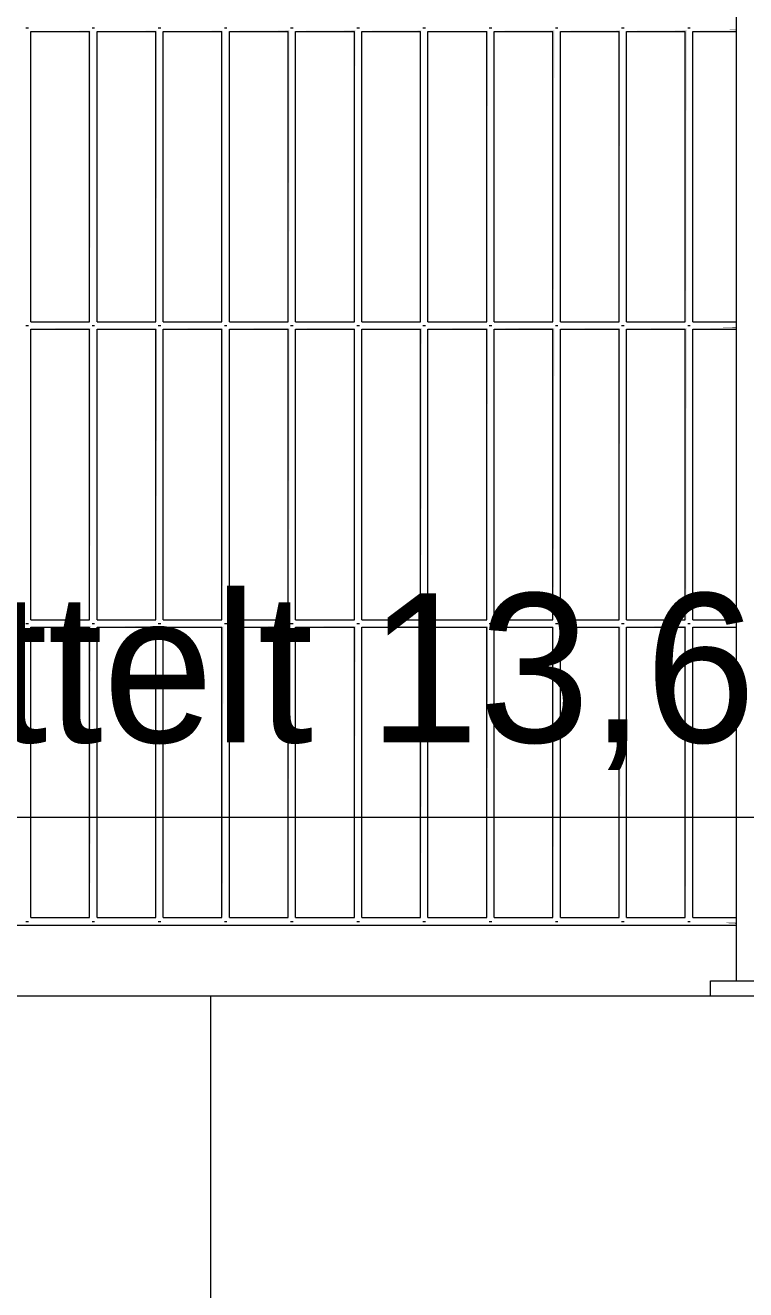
# Model space of a CAD drawing. Header units: metres. Extents: x -14 to 130, y -38 to 4.
# Drawn here: x 105.818 to 106.302, y -32.041 to -31.192 of the extents above; entities that cross this region are included whole.
import ezdxf

# ---------------------------------------------------------------- set-up
doc = ezdxf.new("R2010")
doc.units = ezdxf.units.M
doc.header["$MEASUREMENT"] = 0
for name, color, linetype in [('A-Ost_Ansicht Ost PP_2_716 Aussen Treppe Rampe', 7, 'Continuous'), ('A-Ost_Ansicht Ost PP_2_717 Außen Ausstattung', 7, 'Continuous'), ('A-Ost_Ansicht Ost PP_2_725 Nachbarbebauung', 7, 'Continuous'), ('A-Ost_Ansicht Ost PP_2_910 Allgemein Bemaßung.x', 7, 'Continuous')]:
    doc.layers.add(name, color=color, linetype=linetype)
doc.styles.add('ERSTELLTER_STIL_5', font='')
doc.styles.get('ERSTELLTER_STIL_5').set_extended_font_data('Eurostile')

msp = doc.modelspace()

# ---------------------------------------------------------------- hatches: boundary and pattern name
at = {"layer": 'A-Ost_Ansicht Ost PP_2_717 Außen Ausstattung', "linetype": 'Continuous', "lineweight": 0, "true_color": 0x000000}
for points in [[(105.82105, -31.19534), (105.86199, -31.19564)], [(105.86199, -31.19564), (105.82136, -31.19564), (105.86174, -31.19589)], [(105.86174, -31.19589), (105.82161, -31.19589), (105.86156, -31.19608)], [(105.86156, -31.19608), (105.82179, -31.19608), (105.86145, -31.19619)], [(105.86145, -31.39127), (105.86156, -31.19608)], [(105.86156, -31.19608), (105.86156, -31.39138), (105.86174, -31.19589)], [(105.86174, -31.19589), (105.86174, -31.39156), (105.86199, -31.19564)], [(105.8623, -31.19534), (105.86199, -31.39181)], [(105.86551, -31.19534), (105.90646, -31.19564)], [(105.90646, -31.19564), (105.86582, -31.19564), (105.90621, -31.19589)], [(105.90621, -31.19589), (105.86607, -31.19589), (105.90602, -31.19608)], [(105.86626, -31.19608), (105.90591, -31.19619)], [(105.90591, -31.19619), (105.90591, -31.39127), (105.90602, -31.19608)], [(105.90602, -31.39138), (105.90621, -31.19589)], [(105.90621, -31.39156), (105.90646, -31.19564)], [(105.90646, -31.19564), (105.90646, -31.39181), (105.90676, -31.19534)], [(105.90998, -31.19534), (105.95092, -31.19564)], [(105.95092, -31.19564), (105.91029, -31.19564), (105.95067, -31.19589)], [(105.95067, -31.19589), (105.91054, -31.19589), (105.95049, -31.19608)], [(105.91072, -31.19608), (105.95038, -31.19619)], [(105.95038, -31.39127), (105.95049, -31.19608)], [(105.95049, -31.39138), (105.95067, -31.19589)], [(105.95067, -31.39156), (105.95092, -31.19564)], [(105.95123, -31.19534), (105.95092, -31.39181)], [(105.99569, -31.19534), (105.95444, -31.19534), (105.99539, -31.19564)], [(105.99539, -31.19564), (105.95475, -31.19564), (105.99514, -31.19589)], [(105.99514, -31.19589), (105.955, -31.19589), (105.99495, -31.19608)], [(105.95519, -31.19608), (105.99484, -31.19619)], [(105.99484, -31.39127), (105.99495, -31.19608)], [(105.99495, -31.39138), (105.99514, -31.19589)], [(105.99514, -31.19589), (105.99514, -31.39156), (105.99539, -31.19564)], [(105.99539, -31.19564), (105.99539, -31.39181), (105.99569, -31.19534)], [(106.04016, -31.19534), (105.99891, -31.19534), (106.03985, -31.19564)], [(106.03985, -31.19564), (105.99922, -31.19564), (106.0396, -31.19589)], [(105.99947, -31.19589), (106.03942, -31.19608)], [(105.99965, -31.19608), (106.0393, -31.19619)], [(106.0393, -31.19619), (106.0393, -31.39127), (106.03942, -31.19608)], [(106.03942, -31.39138), (106.0396, -31.19589)], [(106.0396, -31.19589), (106.0396, -31.39156), (106.03985, -31.19564)], [(106.04016, -31.19534), (106.03985, -31.39181)], [(106.08462, -31.19534), (106.04337, -31.19534), (106.08431, -31.19564)], [(106.04368, -31.19564), (106.08406, -31.19589)], [(106.04393, -31.19589), (106.08388, -31.19608)], [(106.08388, -31.19608), (106.04411, -31.19608), (106.08377, -31.19619)], [(106.08377, -31.39127), (106.08388, -31.19608)], [(106.08388, -31.39138), (106.08406, -31.19589)], [(106.08431, -31.19564), (106.08406, -31.39156)], [(106.08431, -31.39181), (106.08462, -31.19534)], [(106.08784, -31.19534), (106.12878, -31.19564)], [(106.08814, -31.19564), (106.12853, -31.19589)], [(106.08839, -31.19589), (106.12834, -31.19608)], [(106.12834, -31.19608), (106.08858, -31.19608), (106.12823, -31.19619)], [(106.12823, -31.39127), (106.12834, -31.19608)], [(106.12834, -31.39138), (106.12853, -31.19589)], [(106.12853, -31.19589), (106.12853, -31.39156), (106.12878, -31.19564)], [(106.12909, -31.19534), (106.12878, -31.39181)], [(106.17355, -31.19534), (106.1323, -31.19534), (106.17324, -31.19564)], [(106.13261, -31.19564), (106.17299, -31.19589)], [(106.13286, -31.19589), (106.17281, -31.19608)], [(106.17281, -31.19608), (106.13304, -31.19608), (106.1727, -31.19619)], [(106.1727, -31.39127), (106.17281, -31.19608)], [(106.17281, -31.19608), (106.17281, -31.39138), (106.17299, -31.19589)], [(106.17299, -31.39156), (106.17324, -31.19564)], [(106.17324, -31.19564), (106.17324, -31.39181), (106.17355, -31.19534)], [(106.21801, -31.19534), (106.17676, -31.19534), (106.21771, -31.19564)], [(106.17707, -31.19564), (106.21746, -31.19589)], [(106.21746, -31.19589), (106.17732, -31.19589), (106.21727, -31.19608)], [(106.21727, -31.19608), (106.17751, -31.19608), (106.21716, -31.19619)], [(106.21716, -31.39127), (106.21727, -31.19608)], [(106.21727, -31.19608), (106.21727, -31.39138), (106.21746, -31.19589)], [(106.21746, -31.19589), (106.21746, -31.39156), (106.21771, -31.19564)], [(106.21801, -31.19534), (106.21771, -31.39181)], [(106.26248, -31.19534), (106.22123, -31.19534), (106.26217, -31.19564)], [(106.26217, -31.19564), (106.22154, -31.19564), (106.26192, -31.19589)], [(106.22179, -31.19589), (106.26174, -31.19608)], [(106.26174, -31.19608), (106.22197, -31.19608), (106.26163, -31.19619)], [(106.26163, -31.19619), (106.26163, -31.39127), (106.26174, -31.19608)], [(106.26174, -31.19608), (106.26174, -31.39138), (106.26192, -31.19589)], [(106.26192, -31.19589), (106.26192, -31.39156), (106.26217, -31.19564)], [(106.26217, -31.19564), (106.26217, -31.39181), (106.26248, -31.19534)], [(106.29604, -31.19534), (106.26569, -31.19534), (106.29604, -31.19564)], [(106.266, -31.19564), (106.29604, -31.19589)], [(106.29604, -31.19589), (106.26625, -31.19589), (106.29604, -31.19608)], [(106.26644, -31.19608), (106.29604, -31.19619)], [(106.28545, -31.19212), (106.29604, -31.19248)], [(106.2857, -31.19248), (106.29604, -31.19287)], [(106.29604, -31.19498), (106.2857, -31.19498), (106.29604, -31.19533)], [(106.28588, -31.19287), (106.29604, -31.1933)], [(106.28588, -31.19458), (106.29604, -31.19498)], [(106.28599, -31.1933), (106.29604, -31.19373)], [(106.28599, -31.19416), (106.29604, -31.19458)], [(106.28603, -31.19373), (106.29604, -31.19416)], [(106.28396, -31.39127), (106.29604, -31.39138)], [(106.28439, -31.39138), (106.29604, -31.39156)], [(106.28478, -31.39156), (106.29604, -31.39181)], [(106.28514, -31.39181), (106.29604, -31.39212)], [(106.28545, -31.39212), (106.29604, -31.39248)], [(105.8623, -31.39534), (105.82105, -31.39534), (105.86199, -31.39564)], [(105.82136, -31.39564), (105.86174, -31.39589)], [(105.82161, -31.39589), (105.86156, -31.39608)], [(105.82179, -31.39608), (105.86145, -31.39619)], [(105.86145, -31.39619), (105.86145, -31.59127), (105.86156, -31.39608)], [(105.86156, -31.59138), (105.86174, -31.39589)], [(105.86174, -31.39589), (105.86174, -31.59156), (105.86199, -31.39564)], [(105.8623, -31.39534), (105.86199, -31.59181)], [(105.86551, -31.39534), (105.90646, -31.39564)], [(105.86582, -31.39564), (105.90621, -31.39589)], [(105.86607, -31.39589), (105.90602, -31.39608)], [(105.86626, -31.39608), (105.90591, -31.39619)], [(105.90591, -31.39619), (105.90591, -31.59127), (105.90602, -31.39608)], [(105.90602, -31.59138), (105.90621, -31.39589)], [(105.90621, -31.39589), (105.90621, -31.59156), (105.90646, -31.39564)], [(105.90646, -31.39564), (105.90646, -31.59181), (105.90676, -31.39534)], [(105.95123, -31.39534), (105.90998, -31.39534), (105.95092, -31.39564)], [(105.91029, -31.39564), (105.95067, -31.39589)], [(105.91054, -31.39589), (105.95049, -31.39608)], [(105.95049, -31.39608), (105.91072, -31.39608), (105.95038, -31.39619)], [(105.95038, -31.59127), (105.95049, -31.39608)], [(105.95049, -31.59138), (105.95067, -31.39589)], [(105.95067, -31.39589), (105.95067, -31.59156), (105.95092, -31.39564)], [(105.95123, -31.39534), (105.95092, -31.59181)], [(105.99569, -31.39534), (105.95444, -31.39534), (105.99539, -31.39564)], [(105.95475, -31.39564), (105.99514, -31.39589)], [(105.955, -31.39589), (105.99495, -31.39608)], [(105.95519, -31.39608), (105.99484, -31.39619)], [(105.99484, -31.59127), (105.99495, -31.39608)], [(105.99495, -31.59138), (105.99514, -31.39589)], [(105.99514, -31.39589), (105.99514, -31.59156), (105.99539, -31.39564)], [(105.99539, -31.39564), (105.99539, -31.59181), (105.99569, -31.39534)], [(105.99891, -31.39534), (106.03985, -31.39564)], [(106.03985, -31.39564), (105.99922, -31.39564), (106.0396, -31.39589)], [(106.0396, -31.39589), (105.99947, -31.39589), (106.03942, -31.39608)], [(105.99965, -31.39608), (106.0393, -31.39619)], [(106.0393, -31.59127), (106.03942, -31.39608)], [(106.03942, -31.59138), (106.0396, -31.39589)], [(106.03985, -31.39564), (106.0396, -31.59156)], [(106.04016, -31.39534), (106.03985, -31.59181)], [(106.04337, -31.39534), (106.08431, -31.39564)], [(106.04368, -31.39564), (106.08406, -31.39589)], [(106.08406, -31.39589), (106.04393, -31.39589), (106.08388, -31.39608)], [(106.04411, -31.39608), (106.08377, -31.39619)], [(106.08388, -31.39608), (106.08377, -31.59127)], [(106.08388, -31.59138), (106.08406, -31.39589)], [(106.08406, -31.39589), (106.08406, -31.59156), (106.08431, -31.39564)], [(106.08431, -31.39564), (106.08431, -31.59181), (106.08462, -31.39534)], [(106.12909, -31.39534), (106.08784, -31.39534), (106.12878, -31.39564)], [(106.08814, -31.39564), (106.12853, -31.39589)], [(106.12853, -31.39589), (106.08839, -31.39589), (106.12834, -31.39608)], [(106.12834, -31.39608), (106.08858, -31.39608), (106.12823, -31.39619)], [(106.12823, -31.39619), (106.12823, -31.59127), (106.12834, -31.39608)], [(106.12834, -31.59138), (106.12853, -31.39589)], [(106.12853, -31.39589), (106.12853, -31.59156), (106.12878, -31.39564)], [(106.12909, -31.39534), (106.12878, -31.59181)], [(106.17355, -31.39534), (106.1323, -31.39534), (106.17324, -31.39564)], [(106.17324, -31.39564), (106.13261, -31.39564), (106.17299, -31.39589)], [(106.17299, -31.39589), (106.13286, -31.39589), (106.17281, -31.39608)], [(106.17281, -31.39608), (106.13304, -31.39608), (106.1727, -31.39619)], [(106.1727, -31.59127), (106.17281, -31.39608)], [(106.17281, -31.59138), (106.17299, -31.39589)], [(106.17299, -31.39589), (106.17299, -31.59156), (106.17324, -31.39564)], [(106.17324, -31.39564), (106.17324, -31.59181), (106.17355, -31.39534)], [(106.21801, -31.39534), (106.17676, -31.39534), (106.21771, -31.39564)], [(106.17707, -31.39564), (106.21746, -31.39589)], [(106.21746, -31.39589), (106.17732, -31.39589), (106.21727, -31.39608)], [(106.21727, -31.39608), (106.17751, -31.39608), (106.21716, -31.39619)], [(106.21716, -31.59127), (106.21727, -31.39608)], [(106.21727, -31.59138), (106.21746, -31.39589)], [(106.21746, -31.39589), (106.21746, -31.59156), (106.21771, -31.39564)], [(106.21801, -31.39534), (106.21771, -31.59181)], [(106.26248, -31.39534), (106.22123, -31.39534), (106.26217, -31.39564)], [(106.22154, -31.39564), (106.26192, -31.39589)], [(106.26192, -31.39589), (106.22179, -31.39589), (106.26174, -31.39608)], [(106.26174, -31.39608), (106.22197, -31.39608), (106.26163, -31.39619)], [(106.26163, -31.59127), (106.26174, -31.39608)], [(106.26192, -31.39589), (106.26174, -31.59138)], [(106.26192, -31.39589), (106.26192, -31.59156), (106.26217, -31.39564)], [(106.26217, -31.39564), (106.26217, -31.59181), (106.26248, -31.39534)], [(106.29604, -31.39534), (106.26569, -31.39534), (106.29604, -31.39564)], [(106.266, -31.39564), (106.29604, -31.39589)], [(106.26625, -31.39589), (106.29604, -31.39608)], [(106.29604, -31.39608), (106.26644, -31.39608), (106.29604, -31.39619)], [(106.29604, -31.39498), (106.28569, -31.39498), (106.29604, -31.39534)], [(106.2857, -31.39248), (106.29604, -31.39287)], [(106.28588, -31.39287), (106.29604, -31.3933)], [(106.28588, -31.39458), (106.29604, -31.39498)], [(106.28599, -31.3933), (106.29604, -31.39373)], [(106.28599, -31.39416), (106.29604, -31.39458)], [(106.28603, -31.39373), (106.29604, -31.39416)], [(105.8623, -31.59534), (105.82105, -31.59534), (105.86199, -31.59564)], [(105.82136, -31.59564), (105.86174, -31.59589)], [(105.82161, -31.59589), (105.86156, -31.59608)], [(105.86156, -31.79138), (105.86174, -31.59589)], [(105.86174, -31.59589), (105.86174, -31.79156), (105.86199, -31.59564)], [(105.86199, -31.59564), (105.86199, -31.79181), (105.8623, -31.59534)], [(105.90676, -31.59534), (105.86551, -31.59534), (105.90646, -31.59564)], [(105.90646, -31.59564), (105.86582, -31.59564), (105.90621, -31.59589)], [(105.86607, -31.59589), (105.90602, -31.59608)], [(105.90602, -31.59608), (105.90602, -31.79138), (105.90621, -31.59589)], [(105.90621, -31.59589), (105.90621, -31.79156), (105.90646, -31.59564)], [(105.90676, -31.59534), (105.90646, -31.79181)], [(105.90998, -31.59534), (105.95092, -31.59564)], [(105.91029, -31.59564), (105.95067, -31.59589)], [(105.91054, -31.59589), (105.95049, -31.59608)], [(105.95049, -31.79138), (105.95067, -31.59589)], [(105.95067, -31.59589), (105.95067, -31.79156), (105.95092, -31.59564)], [(105.95092, -31.59564), (105.95092, -31.79181), (105.95123, -31.59534)], [(105.99569, -31.59534), (105.95444, -31.59534), (105.99539, -31.59564)], [(105.95475, -31.59564), (105.99514, -31.59589)], [(105.99514, -31.59589), (105.955, -31.59589), (105.99495, -31.59608)], [(105.99495, -31.59608), (105.99495, -31.79138), (105.99514, -31.59589)], [(105.99514, -31.59589), (105.99514, -31.79156), (105.99539, -31.59564)], [(105.99569, -31.59534), (105.99539, -31.79181)], [(105.99891, -31.59534), (106.03985, -31.59564)], [(106.03985, -31.59564), (105.99922, -31.59564), (106.0396, -31.59589)], [(105.99947, -31.59589), (106.03942, -31.59608)], [(106.03942, -31.79138), (106.0396, -31.59589)], [(106.0396, -31.59589), (106.0396, -31.79156), (106.03985, -31.59564)], [(106.03985, -31.59564), (106.03985, -31.79181), (106.04016, -31.59534)], [(106.08462, -31.59534), (106.04337, -31.59534), (106.08431, -31.59564)], [(106.08431, -31.59564), (106.04368, -31.59564), (106.08406, -31.59589)], [(106.08406, -31.59589), (106.04393, -31.59589), (106.08388, -31.59608)], [(106.08388, -31.59608), (106.08388, -31.79138), (106.08406, -31.59589)], [(106.08406, -31.59589), (106.08406, -31.79156), (106.08431, -31.59564)], [(106.08431, -31.59564), (106.08431, -31.79181), (106.08462, -31.59534)], [(106.08784, -31.59534), (106.12878, -31.59564)], [(106.08814, -31.59564), (106.12853, -31.59589)], [(106.12853, -31.59589), (106.08839, -31.59589), (106.12834, -31.59608)], [(106.12834, -31.59608), (106.12834, -31.79138), (106.12853, -31.59589)], [(106.12853, -31.59589), (106.12853, -31.79156), (106.12878, -31.59564)], [(106.12878, -31.59564), (106.12878, -31.79181), (106.12909, -31.59534)], [(106.1323, -31.59534), (106.17324, -31.59564)], [(106.13261, -31.59564), (106.17299, -31.59589)], [(106.13286, -31.59589), (106.17281, -31.59608)], [(106.17299, -31.59589), (106.17281, -31.79138)], [(106.17299, -31.59589), (106.17299, -31.79156), (106.17324, -31.59564)], [(106.17355, -31.59534), (106.17324, -31.79181)], [(106.17676, -31.59534), (106.21771, -31.59564)], [(106.17707, -31.59564), (106.21746, -31.59589)], [(106.17732, -31.59589), (106.21727, -31.59608)], [(106.21727, -31.79138), (106.21746, -31.59589)], [(106.21746, -31.59589), (106.21746, -31.79156), (106.21771, -31.59564)], [(106.21771, -31.59564), (106.21771, -31.79181), (106.21801, -31.59534)], [(106.26248, -31.59534), (106.22123, -31.59534), (106.26217, -31.59564)], [(106.26217, -31.59564), (106.22154, -31.59564), (106.26192, -31.59589)], [(106.26192, -31.59589), (106.22179, -31.59589), (106.26174, -31.59608)], [(106.26174, -31.59608), (106.26174, -31.79138), (106.26192, -31.59589)], [(106.26192, -31.59589), (106.26192, -31.79156), (106.26217, -31.59564)], [(106.26248, -31.59534), (106.26217, -31.79181)], [(106.26569, -31.59534), (106.29604, -31.59564)], [(106.266, -31.59564), (106.29604, -31.59589)], [(106.26625, -31.59589), (106.29604, -31.59608)], [(106.28396, -31.59127), (106.29604, -31.59138)], [(106.28439, -31.59138), (106.29604, -31.59156)], [(106.28478, -31.59156), (106.29604, -31.59181)], [(106.28514, -31.59181), (106.29604, -31.59212)], [(106.28545, -31.59212), (106.29604, -31.59248)], [(106.2857, -31.59248), (106.29604, -31.59287)], [(106.2857, -31.59498), (106.29604, -31.59533)], [(106.28588, -31.59287), (106.29604, -31.5933)], [(106.28588, -31.59458), (106.29604, -31.59498)], [(106.28599, -31.5933), (106.29604, -31.59373)], [(106.28599, -31.59416), (106.29604, -31.59458)], [(106.28603, -31.59373), (106.29604, -31.59416)], [(105.86156, -31.59608), (105.82179, -31.59608), (105.86145, -31.59619)], [(105.86145, -31.79127), (105.86156, -31.59608)], [(105.86626, -31.59608), (105.90591, -31.59619)], [(105.90591, -31.59619), (105.90591, -31.79127), (105.90602, -31.59608)], [(105.95049, -31.59608), (105.91072, -31.59608), (105.95038, -31.59619)], [(105.95038, -31.79127), (105.95049, -31.59608)], [(105.99495, -31.59608), (105.95519, -31.59608), (105.99484, -31.59619)], [(105.99484, -31.59619), (105.99484, -31.79127), (105.99495, -31.59608)], [(105.99965, -31.59608), (106.0393, -31.59619)], [(106.0393, -31.79127), (106.03942, -31.59608)], [(106.08388, -31.59608), (106.04411, -31.59608), (106.08377, -31.59619)], [(106.08377, -31.59619), (106.08377, -31.79127), (106.08388, -31.59608)], [(106.12834, -31.59608), (106.08858, -31.59608), (106.12823, -31.59619)], [(106.12823, -31.79127), (106.12834, -31.59608)], [(106.17281, -31.59608), (106.13304, -31.59608), (106.1727, -31.59619)], [(106.1727, -31.59619), (106.1727, -31.79127), (106.17281, -31.59608)], [(106.21727, -31.59608), (106.17751, -31.59608), (106.21716, -31.59619)], [(106.21716, -31.79127), (106.21727, -31.59608)], [(106.22197, -31.59608), (106.26163, -31.59619)], [(106.26163, -31.59619), (106.26163, -31.79127), (106.26174, -31.59608)], [(106.26644, -31.59608), (106.29604, -31.59619)], [(106.28396, -31.79127), (106.29604, -31.79138)], [(105.43176, -31.79534), (106.29604, -31.79564)], [(105.43176, -31.79564), (106.29604, -31.79589)], [(105.43177, -31.79589), (106.29604, -31.79608)], [(106.29604, -31.79608), (105.43177, -31.79608), (106.29604, -31.79619)], [(106.28439, -31.79138), (106.29604, -31.79156)], [(106.28478, -31.79156), (106.29604, -31.79181)], [(106.28514, -31.79181), (106.29604, -31.79212)], [(106.28545, -31.79212), (106.29604, -31.79248)], [(106.2857, -31.79248), (106.29604, -31.79287)], [(106.29604, -31.79498), (106.2857, -31.79498), (106.29604, -31.79534)], [(106.28588, -31.79287), (106.29604, -31.7933)], [(106.29604, -31.79458), (106.28588, -31.79458), (106.29604, -31.79498)], [(106.28599, -31.7933), (106.29604, -31.79373)], [(106.28599, -31.79416), (106.29604, -31.79458)], [(106.28603, -31.79373), (106.29604, -31.79416)]]:
    msp.add_hatch(color=18, dxfattribs=at).paths.add_polyline_path(points)

# ---------------------------------------------------------------- linework, layer by layer
at = {"layer": 'A-Ost_Ansicht Ost PP_2_716 Aussen Treppe Rampe', "color": 7, "linetype": 'Continuous', "lineweight": 18, "ltscale": 1000}
msp.add_line((105.41924, -31.84373), (105.94286, -31.84373), dxfattribs=at)
at = {"layer": 'A-Ost_Ansicht Ost PP_2_717 Außen Ausstattung', "color": 7, "linetype": 'Continuous', "lineweight": 13, "ltscale": 1000}
for p, q in [((106.29604, -31.83373), (106.29604, -30.39373)), ((105.81859, -31.19373), (105.81901, -31.19373)), ((105.81901, -31.19373), (105.81944, -31.19373)), ((105.81944, -31.19373), (105.81988, -31.19373)), ((105.81988, -31.19373), (105.8203, -31.19373)), ((105.82194, -31.19623), (105.86141, -31.19623)), ((105.82194, -31.39123), (105.82194, -31.19623)), ((105.86141, -31.39123), (105.86141, -31.19623)), ((105.86305, -31.19373), (105.86347, -31.19373)), ((105.86347, -31.19373), (105.86391, -31.19373)), ((105.86391, -31.19373), (105.86434, -31.19373)), ((105.86434, -31.19373), (105.86476, -31.19373)), ((105.86641, -31.19623), (105.90587, -31.19623)), ((105.86641, -31.39123), (105.86641, -31.19623)), ((105.90587, -31.39123), (105.90587, -31.19623)), ((105.90752, -31.19373), (105.90794, -31.19373)), ((105.90794, -31.19373), (105.90837, -31.19373)), ((105.90837, -31.19373), (105.90881, -31.19373)), ((105.90881, -31.19373), (105.90923, -31.19373)), ((105.91087, -31.19623), (105.95034, -31.19623)), ((105.91087, -31.39123), (105.91087, -31.19623)), ((105.95034, -31.39123), (105.95034, -31.19623)), ((105.95198, -31.19373), (105.9524, -31.19373)), ((105.9524, -31.19373), (105.95284, -31.19373)), ((105.95284, -31.19373), (105.95327, -31.19373)), ((105.95327, -31.19373), (105.95369, -31.19373)), ((105.95534, -31.19623), (105.9948, -31.19623)), ((105.95534, -31.39123), (105.95534, -31.19623)), ((105.9948, -31.39123), (105.9948, -31.19623)), ((105.99644, -31.19373), (105.99687, -31.19373)), ((105.99687, -31.19373), (105.9973, -31.19373)), ((105.9973, -31.19373), (105.99773, -31.19373)), ((105.99773, -31.19373), (105.99815, -31.19373)), ((105.9998, -31.19623), (106.03927, -31.19623)), ((105.9998, -31.39123), (105.9998, -31.19623)), ((106.03927, -31.39123), (106.03927, -31.19623)), ((106.04091, -31.19373), (106.04133, -31.19373)), ((106.04133, -31.19373), (106.04176, -31.19373)), ((106.04176, -31.19373), (106.0422, -31.19373)), ((106.0422, -31.19373), (106.04262, -31.19373)), ((106.04427, -31.19623), (106.08373, -31.19623)), ((106.04427, -31.39123), (106.04427, -31.19623)), ((106.08373, -31.39123), (106.08373, -31.19623)), ((106.08537, -31.19373), (106.08579, -31.19373)), ((106.08579, -31.19373), (106.08623, -31.19373)), ((106.08623, -31.19373), (106.08666, -31.19373)), ((106.08666, -31.19373), (106.08708, -31.19373)), ((106.08873, -31.19623), (106.12819, -31.19623)), ((106.08873, -31.39123), (106.08873, -31.19623)), ((106.12819, -31.39123), (106.12819, -31.19623)), ((106.12984, -31.19373), (106.13026, -31.19373)), ((106.13026, -31.19373), (106.13069, -31.19373)), ((106.13069, -31.19373), (106.13113, -31.19373)), ((106.13113, -31.19373), (106.13155, -31.19373)), ((106.13319, -31.19623), (106.17266, -31.19623)), ((106.13319, -31.39123), (106.13319, -31.19623)), ((106.17266, -31.39123), (106.17266, -31.19623)), ((106.1743, -31.19373), (106.17472, -31.19373)), ((106.17472, -31.19373), (106.17516, -31.19373)), ((106.17516, -31.19373), (106.17559, -31.19373)), ((106.17559, -31.19373), (106.17601, -31.19373)), ((106.17766, -31.19623), (106.21712, -31.19623)), ((106.17766, -31.39123), (106.17766, -31.19623)), ((106.21712, -31.39123), (106.21712, -31.19623)), ((106.21877, -31.19373), (106.21919, -31.19373)), ((106.21919, -31.19373), (106.21962, -31.19373)), ((106.21962, -31.19373), (106.22006, -31.19373)), ((106.22006, -31.19373), (106.22048, -31.19373)), ((106.22212, -31.19623), (106.26159, -31.19623)), ((106.22212, -31.39123), (106.22212, -31.19623)), ((106.26159, -31.39123), (106.26159, -31.19623)), ((106.26323, -31.19373), (106.26365, -31.19373)), ((106.26365, -31.19373), (106.26409, -31.19373)), ((106.26409, -31.19373), (106.26452, -31.19373)), ((106.26452, -31.19373), (106.26494, -31.19373)), ((106.26659, -31.19623), (106.29604, -31.19623)), ((106.26659, -31.39123), (106.26659, -31.19623)), ((105.82194, -31.39123), (105.86141, -31.39123)), ((105.86641, -31.39123), (105.90587, -31.39123)), ((105.91087, -31.39123), (105.95034, -31.39123)), ((105.95534, -31.39123), (105.9948, -31.39123)), ((105.9998, -31.39123), (106.03927, -31.39123)), ((106.04427, -31.39123), (106.08373, -31.39123)), ((106.08873, -31.39123), (106.1282, -31.39123)), ((106.13319, -31.39123), (106.17266, -31.39123)), ((106.17766, -31.39123), (106.21712, -31.39123)), ((106.22212, -31.39123), (106.26159, -31.39123)), ((106.26659, -31.39123), (106.29604, -31.39123)), ((105.81859, -31.39373), (105.81901, -31.39373)), ((105.81901, -31.39373), (105.81944, -31.39373)), ((105.81944, -31.39373), (105.81988, -31.39373)), ((105.81988, -31.39373), (105.8203, -31.39373)), ((105.82194, -31.39623), (105.86141, -31.39623)), ((105.82194, -31.59123), (105.82194, -31.39623)), ((105.86141, -31.59123), (105.86141, -31.39623)), ((105.86305, -31.39373), (105.86347, -31.39373)), ((105.86347, -31.39373), (105.86391, -31.39373)), ((105.86391, -31.39373), (105.86434, -31.39373)), ((105.86434, -31.39373), (105.86476, -31.39373)), ((105.86641, -31.39623), (105.90587, -31.39623)), ((105.86641, -31.59123), (105.86641, -31.39623)), ((105.90587, -31.59123), (105.90587, -31.39623)), ((105.90752, -31.39373), (105.90794, -31.39373)), ((105.90794, -31.39373), (105.90837, -31.39373)), ((105.90837, -31.39373), (105.90881, -31.39373)), ((105.90881, -31.39373), (105.90923, -31.39373)), ((105.91087, -31.39623), (105.95034, -31.39623)), ((105.91087, -31.59123), (105.91087, -31.39623)), ((105.95034, -31.59123), (105.95034, -31.39623)), ((105.95198, -31.39373), (105.9524, -31.39373)), ((105.9524, -31.39373), (105.95284, -31.39373)), ((105.95284, -31.39373), (105.95327, -31.39373)), ((105.95327, -31.39373), (105.95369, -31.39373)), ((105.95534, -31.39623), (105.9948, -31.39623)), ((105.95534, -31.59123), (105.95534, -31.39623)), ((105.9948, -31.59123), (105.9948, -31.39623)), ((105.99644, -31.39373), (105.99687, -31.39373)), ((105.99687, -31.39373), (105.9973, -31.39373)), ((105.9973, -31.39373), (105.99773, -31.39373)), ((105.99773, -31.39373), (105.99815, -31.39373)), ((105.9998, -31.39623), (106.03927, -31.39623)), ((105.9998, -31.59123), (105.9998, -31.39623)), ((106.03927, -31.59123), (106.03927, -31.39623)), ((106.04091, -31.39373), (106.04133, -31.39373)), ((106.04133, -31.39373), (106.04176, -31.39373)), ((106.04176, -31.39373), (106.0422, -31.39373)), ((106.0422, -31.39373), (106.04262, -31.39373)), ((106.04427, -31.39623), (106.08373, -31.39623)), ((106.04427, -31.59123), (106.04427, -31.39623)), ((106.08373, -31.59123), (106.08373, -31.39623)), ((106.08537, -31.39373), (106.08579, -31.39373)), ((106.08579, -31.39373), (106.08623, -31.39373)), ((106.08623, -31.39373), (106.08666, -31.39373)), ((106.08666, -31.39373), (106.08708, -31.39373)), ((106.08873, -31.39623), (106.12819, -31.39623)), ((106.08873, -31.59123), (106.08873, -31.39623)), ((106.12819, -31.59123), (106.12819, -31.39623)), ((106.12984, -31.39373), (106.13026, -31.39373)), ((106.13026, -31.39373), (106.13069, -31.39373)), ((106.13069, -31.39373), (106.13113, -31.39373)), ((106.13113, -31.39373), (106.13155, -31.39373)), ((106.13319, -31.39623), (106.17266, -31.39623)), ((106.13319, -31.59123), (106.13319, -31.39623)), ((106.17266, -31.59123), (106.17266, -31.39623)), ((106.1743, -31.39373), (106.17472, -31.39373)), ((106.17472, -31.39373), (106.17516, -31.39373)), ((106.17516, -31.39373), (106.17559, -31.39373)), ((106.17559, -31.39373), (106.17601, -31.39373)), ((106.17766, -31.39623), (106.21712, -31.39623)), ((106.17766, -31.59123), (106.17766, -31.39623)), ((106.21712, -31.59123), (106.21712, -31.39623)), ((106.21877, -31.39373), (106.21919, -31.39373)), ((106.21919, -31.39373), (106.21962, -31.39373)), ((106.21962, -31.39373), (106.22006, -31.39373)), ((106.22006, -31.39373), (106.22048, -31.39373)), ((106.22212, -31.39623), (106.26159, -31.39623)), ((106.22212, -31.59123), (106.22212, -31.39623)), ((106.26159, -31.59123), (106.26159, -31.39623)), ((106.26323, -31.39373), (106.26365, -31.39373)), ((106.26365, -31.39373), (106.26409, -31.39373)), ((106.26409, -31.39373), (106.26452, -31.39373)), ((106.26452, -31.39373), (106.26494, -31.39373)), ((106.26659, -31.39623), (106.29604, -31.39623)), ((106.26659, -31.59123), (106.26659, -31.39623)), ((105.81859, -31.59373), (105.81901, -31.59373)), ((105.81901, -31.59373), (105.81944, -31.59373)), ((105.81944, -31.59373), (105.81988, -31.59373)), ((105.81988, -31.59373), (105.8203, -31.59373)), ((105.82194, -31.59123), (105.86141, -31.59123)), ((105.86305, -31.59373), (105.86347, -31.59373)), ((105.86347, -31.59373), (105.86391, -31.59373)), ((105.86391, -31.59373), (105.86434, -31.59373)), ((105.86434, -31.59373), (105.86476, -31.59373)), ((105.86641, -31.59123), (105.90587, -31.59123)), ((105.90752, -31.59373), (105.90794, -31.59373)), ((105.90794, -31.59373), (105.90837, -31.59373)), ((105.90837, -31.59373), (105.90881, -31.59373)), ((105.90881, -31.59373), (105.90923, -31.59373)), ((105.91087, -31.59123), (105.95034, -31.59123)), ((105.95198, -31.59373), (105.9524, -31.59373)), ((105.9524, -31.59373), (105.95284, -31.59373)), ((105.95284, -31.59373), (105.95327, -31.59373)), ((105.95327, -31.59373), (105.95369, -31.59373)), ((105.95534, -31.59123), (105.9948, -31.59123)), ((105.99644, -31.59373), (105.99687, -31.59373)), ((105.99687, -31.59373), (105.9973, -31.59373)), ((105.9973, -31.59373), (105.99773, -31.59373)), ((105.99773, -31.59373), (105.99815, -31.59373)), ((105.9998, -31.59123), (106.03927, -31.59123)), ((106.04091, -31.59373), (106.04133, -31.59373)), ((106.04133, -31.59373), (106.04176, -31.59373)), ((106.04176, -31.59373), (106.0422, -31.59373)), ((106.0422, -31.59373), (106.04262, -31.59373)), ((106.04427, -31.59123), (106.08373, -31.59123)), ((106.08537, -31.59373), (106.08579, -31.59373)), ((106.08579, -31.59373), (106.08623, -31.59373)), ((106.08623, -31.59373), (106.08666, -31.59373)), ((106.08666, -31.59373), (106.08708, -31.59373)), ((106.08873, -31.59123), (106.1282, -31.59123)), ((106.12984, -31.59373), (106.13026, -31.59373)), ((106.13026, -31.59373), (106.13069, -31.59373)), ((106.13069, -31.59373), (106.13113, -31.59373)), ((106.13113, -31.59373), (106.13155, -31.59373)), ((106.13319, -31.59123), (106.17266, -31.59123)), ((106.1743, -31.59373), (106.17472, -31.59373)), ((106.17472, -31.59373), (106.17516, -31.59373)), ((106.17516, -31.59373), (106.17559, -31.59373)), ((106.17559, -31.59373), (106.17601, -31.59373)), ((106.17766, -31.59123), (106.21712, -31.59123)), ((106.21877, -31.59373), (106.21919, -31.59373)), ((106.21919, -31.59373), (106.21962, -31.59373)), ((106.21962, -31.59373), (106.22006, -31.59373)), ((106.22006, -31.59373), (106.22048, -31.59373)), ((106.22212, -31.59123), (106.26159, -31.59123)), ((106.26323, -31.59373), (106.26365, -31.59373)), ((106.26365, -31.59373), (106.26409, -31.59373)), ((106.26409, -31.59373), (106.26452, -31.59373)), ((106.26452, -31.59373), (106.26494, -31.59373)), ((106.26659, -31.59123), (106.29604, -31.59123)), ((105.82194, -31.59623), (105.86141, -31.59623)), ((105.82194, -31.79123), (105.82194, -31.59623)), ((105.86141, -31.79123), (105.86141, -31.59623)), ((105.86641, -31.59623), (105.90587, -31.59623)), ((105.86641, -31.79123), (105.86641, -31.59623)), ((105.90587, -31.79123), (105.90587, -31.59623)), ((105.91087, -31.59623), (105.95034, -31.59623)), ((105.91087, -31.79123), (105.91087, -31.59623)), ((105.95034, -31.79123), (105.95034, -31.59623)), ((105.95534, -31.59623), (105.9948, -31.59623)), ((105.95534, -31.79123), (105.95534, -31.59623)), ((105.9948, -31.79123), (105.9948, -31.59623)), ((105.9998, -31.59623), (106.03927, -31.59623)), ((105.9998, -31.79123), (105.9998, -31.59623)), ((106.03927, -31.79123), (106.03927, -31.59623)), ((106.04427, -31.59623), (106.08373, -31.59623)), ((106.04427, -31.79123), (106.04427, -31.59623)), ((106.08373, -31.79123), (106.08373, -31.59623)), ((106.08873, -31.59623), (106.12819, -31.59623)), ((106.08873, -31.79123), (106.08873, -31.59623)), ((106.12819, -31.79123), (106.12819, -31.59623)), ((106.13319, -31.59623), (106.17266, -31.59623)), ((106.13319, -31.79123), (106.13319, -31.59623)), ((106.17266, -31.79123), (106.17266, -31.59623)), ((106.17766, -31.59623), (106.21712, -31.59623)), ((106.17766, -31.79123), (106.17766, -31.59623)), ((106.21712, -31.79123), (106.21712, -31.59623)), ((106.22212, -31.59623), (106.26159, -31.59623)), ((106.22212, -31.79123), (106.22212, -31.59623)), ((106.26159, -31.79123), (106.26159, -31.59623)), ((106.26659, -31.59623), (106.29604, -31.59623)), ((106.26659, -31.79123), (106.26659, -31.59623)), ((105.82194, -31.79123), (105.86141, -31.79123)), ((105.86641, -31.79123), (105.90587, -31.79123)), ((105.91087, -31.79123), (105.95034, -31.79123)), ((105.95534, -31.79123), (105.9948, -31.79123)), ((105.9998, -31.79123), (106.03927, -31.79123)), ((106.04427, -31.79123), (106.08373, -31.79123)), ((106.08873, -31.79123), (106.1282, -31.79123)), ((106.13319, -31.79123), (106.17266, -31.79123)), ((106.17766, -31.79123), (106.21712, -31.79123)), ((106.22212, -31.79123), (106.26159, -31.79123)), ((106.26659, -31.79123), (106.29604, -31.79123)), ((105.43175, -31.79623), (106.29604, -31.79623)), ((105.81859, -31.79373), (105.81901, -31.79373)), ((105.81901, -31.79373), (105.81944, -31.79373)), ((105.81944, -31.79373), (105.81988, -31.79373)), ((105.81988, -31.79373), (105.8203, -31.79373)), ((105.86305, -31.79373), (105.86347, -31.79373)), ((105.86347, -31.79373), (105.86391, -31.79373)), ((105.86391, -31.79373), (105.86434, -31.79373)), ((105.86434, -31.79373), (105.86476, -31.79373)), ((105.90752, -31.79373), (105.90794, -31.79373)), ((105.90794, -31.79373), (105.90837, -31.79373)), ((105.90837, -31.79373), (105.90881, -31.79373)), ((105.90881, -31.79373), (105.90923, -31.79373)), ((105.95198, -31.79373), (105.9524, -31.79373)), ((105.9524, -31.79373), (105.95284, -31.79373)), ((105.95284, -31.79373), (105.95327, -31.79373)), ((105.95327, -31.79373), (105.95369, -31.79373)), ((105.99644, -31.79373), (105.99687, -31.79373)), ((105.99687, -31.79373), (105.9973, -31.79373)), ((105.9973, -31.79373), (105.99773, -31.79373)), ((105.99773, -31.79373), (105.99815, -31.79373)), ((106.04091, -31.79373), (106.04133, -31.79373)), ((106.04133, -31.79373), (106.04176, -31.79373)), ((106.04176, -31.79373), (106.0422, -31.79373)), ((106.0422, -31.79373), (106.04262, -31.79373)), ((106.08537, -31.79373), (106.08579, -31.79373)), ((106.08579, -31.79373), (106.08623, -31.79373)), ((106.08623, -31.79373), (106.08666, -31.79373)), ((106.08666, -31.79373), (106.08708, -31.79373)), ((106.12984, -31.79373), (106.13026, -31.79373)), ((106.13026, -31.79373), (106.13069, -31.79373)), ((106.13069, -31.79373), (106.13113, -31.79373)), ((106.13113, -31.79373), (106.13155, -31.79373)), ((106.1743, -31.79373), (106.17472, -31.79373)), ((106.17472, -31.79373), (106.17516, -31.79373)), ((106.17516, -31.79373), (106.17559, -31.79373)), ((106.17559, -31.79373), (106.17601, -31.79373)), ((106.21877, -31.79373), (106.21919, -31.79373)), ((106.21919, -31.79373), (106.21962, -31.79373)), ((106.21962, -31.79373), (106.22006, -31.79373)), ((106.22006, -31.79373), (106.22048, -31.79373)), ((106.26323, -31.79373), (106.26365, -31.79373)), ((106.26365, -31.79373), (106.26409, -31.79373)), ((106.26409, -31.79373), (106.26452, -31.79373)), ((106.26452, -31.79373), (106.26494, -31.79373)), ((106.27853, -31.83373), (106.33852, -31.83373)), ((106.27853, -31.84373), (106.27853, -31.83373))]:
    msp.add_line(p, q, dxfattribs=at)
at = {"layer": 'A-Ost_Ansicht Ost PP_2_725 Nachbarbebauung', "color": 8, "linetype": 'Continuous', "lineweight": 13, "ltscale": 1000}
for p, q in [((105.94286, -34.42373), (105.94286, -31.84373)), ((105.94286, -31.84373), (107.49202, -31.84373))]:
    msp.add_line(p, q, dxfattribs=at)
at = {"layer": 'A-Ost_Ansicht Ost PP_2_910 Allgemein Bemaßung.x', "color": 7, "linetype": 'Continuous', "lineweight": 13, "ltscale": 1000}
msp.add_line((105.40617, -31.72373), (106.95395, -31.72373), dxfattribs=at)

# ---------------------------------------------------------------- texts
at = {"layer": 'A-Ost_Ansicht Ost PP_2_910 Allgemein Bemaßung.x', "color": 7, "linetype": 'Continuous', "lineweight": 13, "insert": (105.50617, -31.70373), "char_height": 0.1, "width": 1.44778, "attachment_point": 7, "style": 'ERSTELLTER_STIL_5'}
msp.add_mtext('\\A1;{\\pql;\\fEurostile|b0|i0|c0|p0;\\W1.000000;gemittelt 13,61 (üWN)}', dxfattribs=at)

doc.saveas('drawing.dxf')
